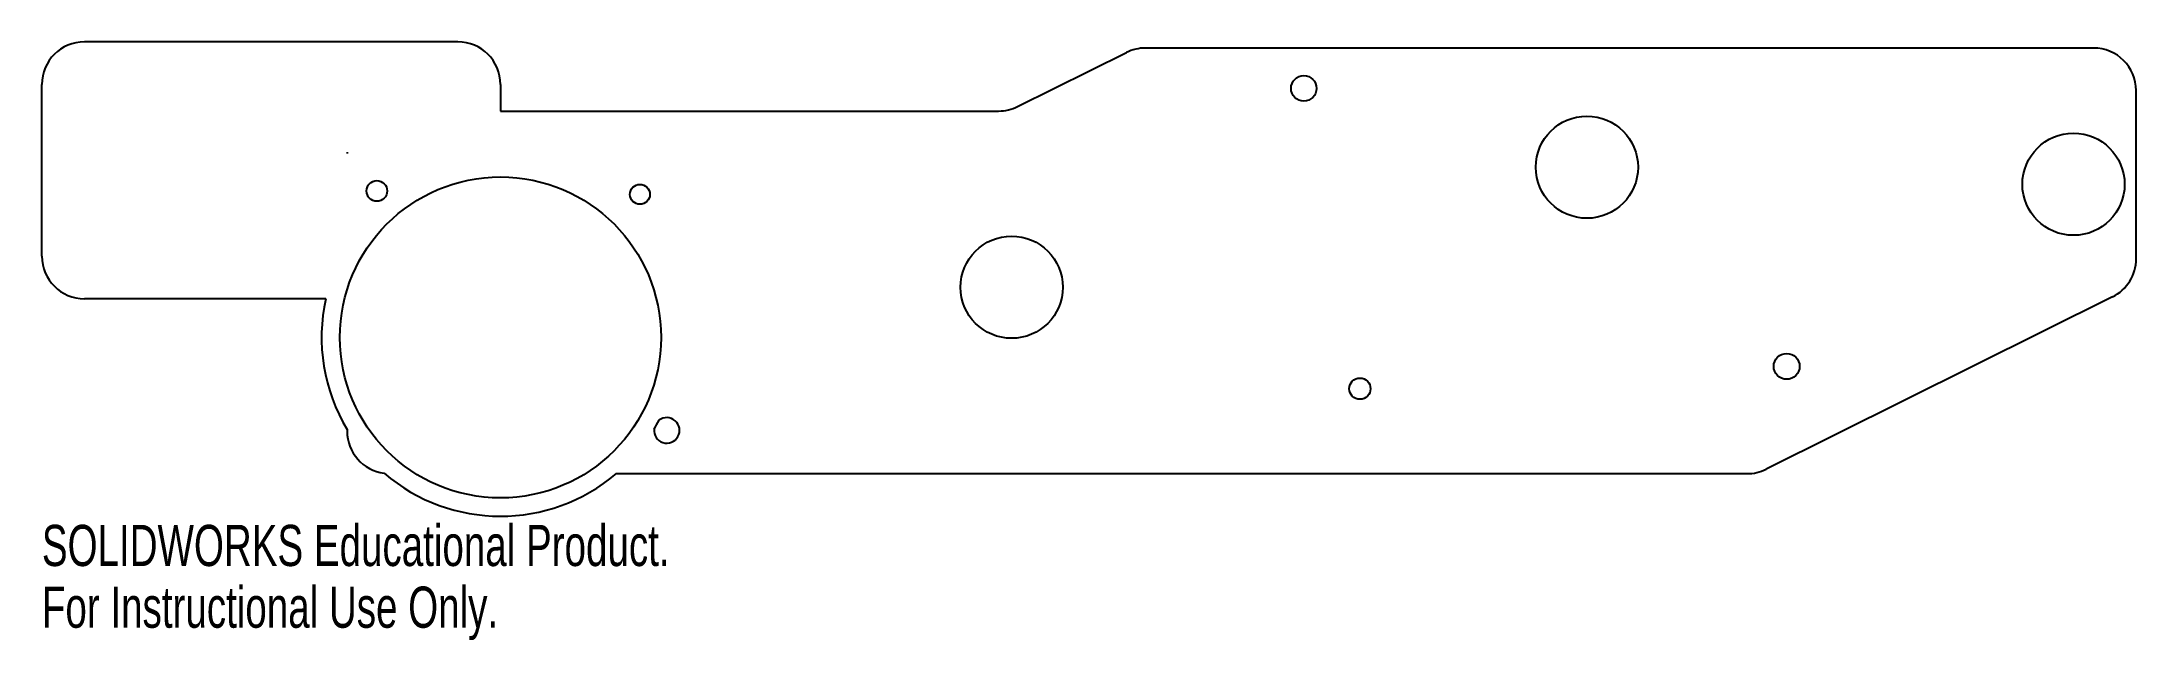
# Model space of a CAD drawing. Header units: millimetres. Extents: x -36 to 210, y -70 to 1.
import ezdxf

# ---------------------------------------------------------------- set-up
doc = ezdxf.new("R2010")
doc.units = ezdxf.units.MM
doc.styles.add('SLDTEXTSTYLE0', font='TXT', dxfattribs={"width": 0.7})

msp = doc.modelspace()

# ---------------------------------------------------------------- linework, layer by layer
at = {"color": 7, "linetype": 'Continuous', "lineweight": 25}
for p, q in [((13, 0.73), (-30.83, 0.73)), ((205, 0), (93.71, 0)), ((78.71, -6.88), (91.48, -0.52)), ((-35.83, -24.45), (-35.83, -4.27)), ((18, -4.27), (18, -7.4)), ((210, -24.76), (210, -5)), ((18, -7.4), (76.48, -7.4)), ((0, -12.25), (0, -12.25)), ((0, -12.25), (0, -12.4)), ((-2.5, -29.45), (-30.83, -29.45)), ((207.23, -29.24), (166.56, -49.48)), ((0, -44.82), (0, -45)), ((31.6, -50), (164.33, -50))]:
    msp.add_line(p, q, dxfattribs=at)
for centre, radius in [((112.3, -4.74), 1.5), ((145.53, -14), 6), ((202.65, -16), 6), ((18, -34), 18.85), ((3.49, -16.79), 1.21), ((34.37, -17.19), 1.17), ((78.01, -28.1), 6), ((168.98, -37.4), 1.52), ((118.88, -40.02), 1.25)]:
    msp.add_circle(centre, radius, dxfattribs=at)
for centre, radius, start, end in [((-30.83, -4.27), 5, 90, 180), ((13, -4.27), 5, 0, 90), ((93.71, -5), 5, 90, 116.4537), ((205, -5), 5, 0, 90), ((76.48, -2.4), 5, 270, 296.4537), ((5, -12.4), 5, 178.2318, 180), ((-30.83, -24.45), 5, 180, 270), ((205, -24.76), 5, 296.4537, 0), ((18, -34), 21, 167.4841, 211.0027), ((37.52, -44.92), 1.5, 174.181, 127.3679), ((18, -34), 21, 329.1485, 332.4005), ((5, -45), 5, 180, 262.5137), ((18, -34), 21, 229.4532, 310.3676), ((164.33, -45), 5, 270, 296.4537)]:
    msp.add_arc(centre, radius, start, end, dxfattribs=at)

# ---------------------------------------------------------------- texts
at = {"color": 7, "linetype": 'Continuous', "char_height": 4.8336, "attachment_point": 1, "style": 'SLDTEXTSTYLE0'}
for s, insert in [('SOLIDWORKS Educational Product.', (-35.83, -56.02)), ('For Instructional Use Only.', (-35.83, -63.27))]:
    msp.add_mtext(s, dxfattribs=dict(at, insert=insert))

doc.saveas('drawing.dxf')
